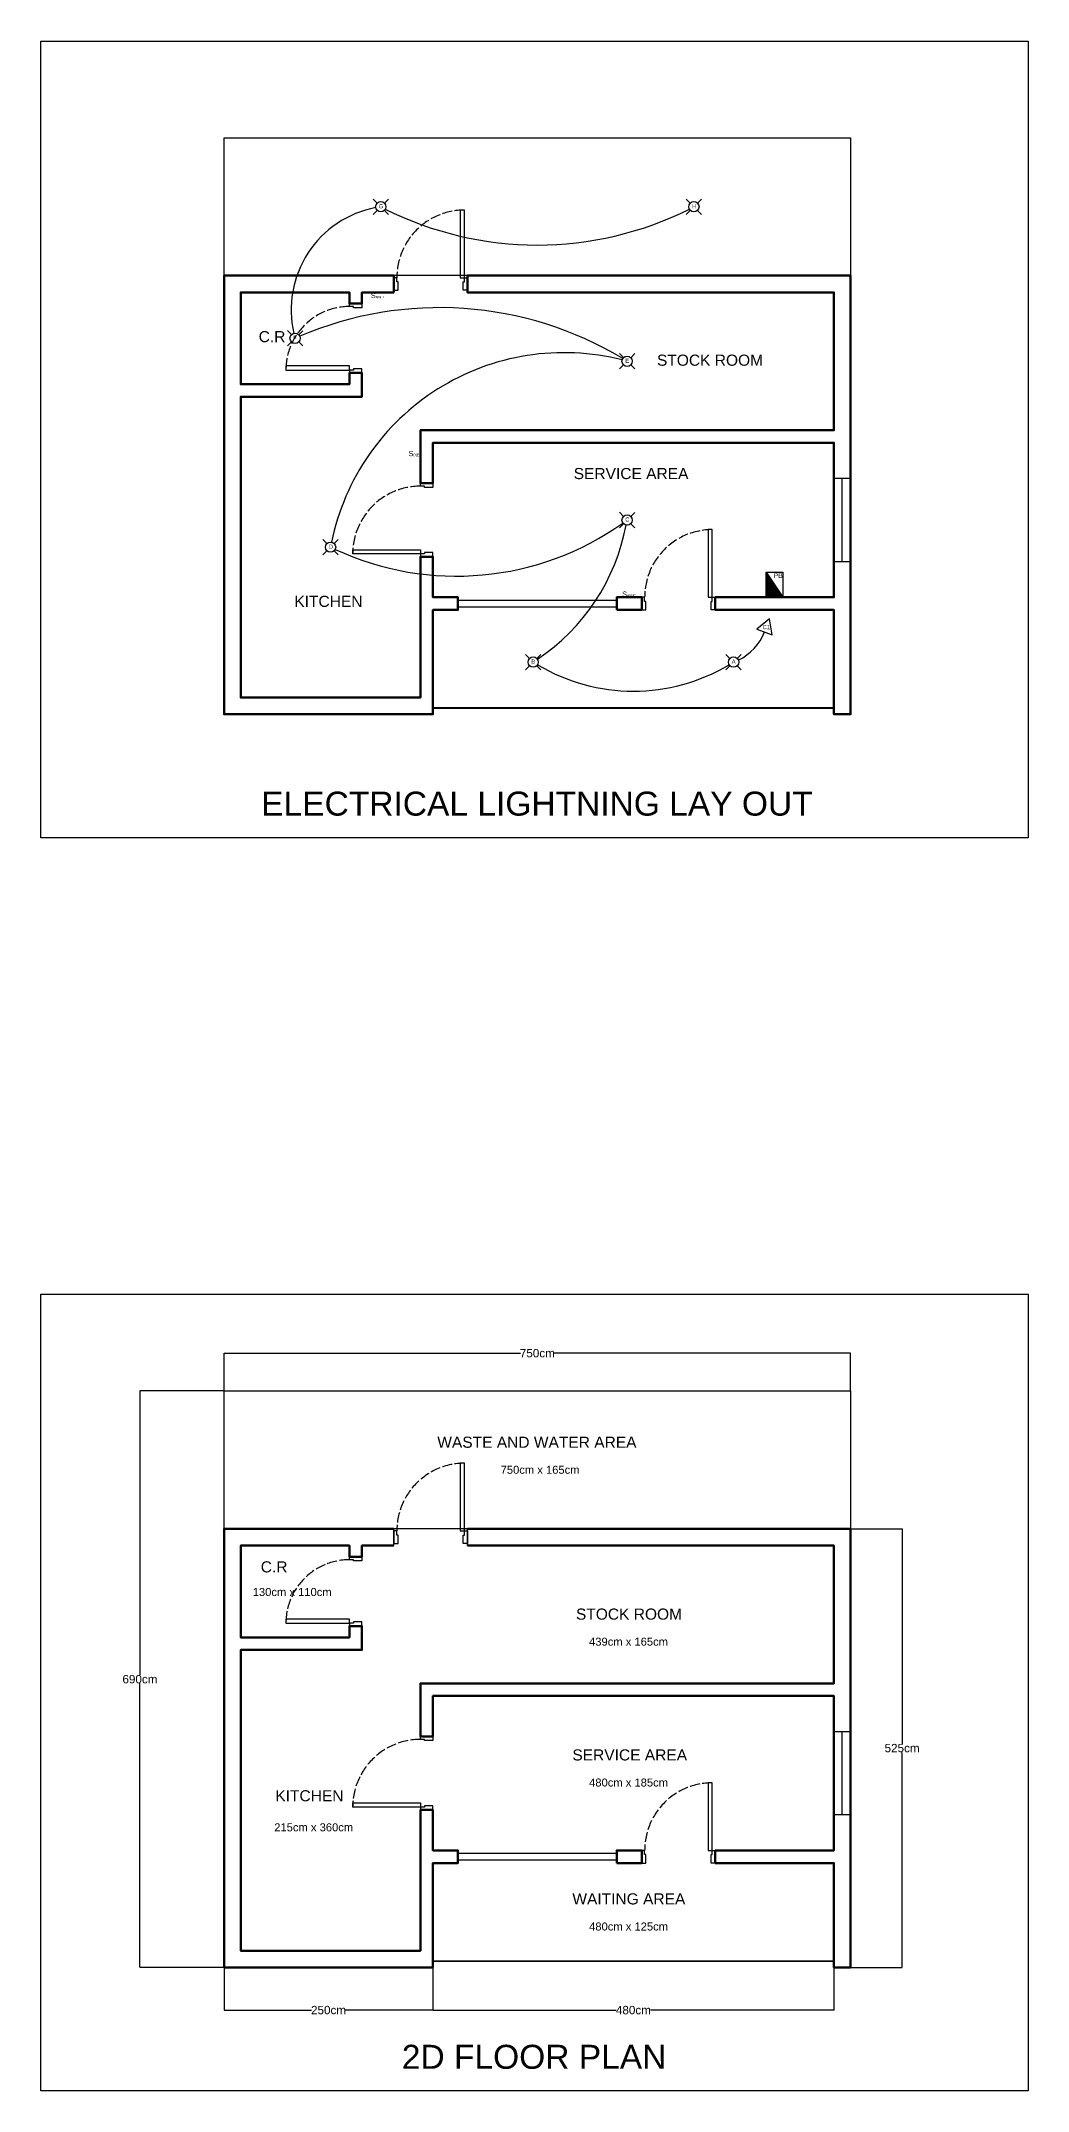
# Model space of a CAD drawing. Header units: centimetres. Extents: x 119643 to 134293, y 52287 to 57994.
# Drawn here: x 121471 to 122652, y 52418 to 54872 of the extents above; entities that cross this region are included whole.
import ezdxf

# ---------------------------------------------------------------- set-up
doc = ezdxf.new("R2010")
doc.units = ezdxf.units.CM
doc.linetypes.add('ACAD_ISO02W100', pattern=[15, 12, -3])
for name, color, linetype in [('doors', 3, 'Continuous'), ('elec light', 40, 'Continuous'), ('plastic2', 40, 'Continuous'), ('text', 2, 'Continuous')]:
    doc.layers.add(name, color=color, linetype=linetype)
doc.layers.add('wall', color=254, linetype='Continuous', lineweight=50)
doc.styles.get("Standard").update_dxf_attribs({"font": 'arial.ttf'})
doc.dimstyles.get("Standard").update_dxf_attribs({"dimtxt": 10, "dimasz": 0.18, "dimexe": 0.18, "dimexo": 0.0625, "dimgap": 0.09, "dimtad": 0, "dimtih": 1, "dimtoh": 1, "dimdec": 0, "dimzin": 0, "dimdsep": 46, "dimtxsty": 'Standard', "dimcen": 0.09, "dimadec": 0, "dimazin": 0, "dimtfac": 1, "dimtdec": 0, "dimtofl": 0, "dimtmove": 0, "dimatfit": 3, "dimfxl": 1, "dimtolj": 1, "dimtzin": 0, "dimarcsym": 0})

# ---------------------------------------------------------------- blocks, each defined once
blk = doc.blocks.new('*U1')
at = {"layer": 'elec light', "color": 0, "linetype": 'Continuous'}
blk.add_line((-3.4, 0), (3.4, 0), dxfattribs=at)
blk = doc.blocks.new('*U2')
at = {"layer": 'elec light', "color": 0, "linetype": 'ByBlock', "lineweight": -2, "transparency": 16777216}
for p, rotation in [((122059.8, 52637.8), 90), ((122050.2, 52628.2), 180), ((122059.8, 52618.6), 270)]:
    blk.add_blockref('*U1', p, dxfattribs=dict(at, rotation=rotation))
blk.add_blockref('*U1', (122069.3, 52628.2), dxfattribs=at)
blk = doc.blocks.new('*U3')
at = {"layer": 'elec light', "color": 0, "linetype": 'Continuous'}
blk.add_line((-3.4, 0), (3.4, 0), dxfattribs=at)
blk = doc.blocks.new('*U4')
at = {"layer": 'elec light', "color": 0, "linetype": 'ByBlock', "lineweight": -2, "transparency": 16777216}
for p, rotation in [((122059.8, 52637.8), 90), ((122050.2, 52628.2), 180), ((122059.8, 52618.6), 270)]:
    blk.add_blockref('*U3', p, dxfattribs=dict(at, rotation=rotation))
blk.add_blockref('*U3', (122069.3, 52628.2), dxfattribs=at)
blk = doc.blocks.new('*U5')
at = {"layer": 'elec light', "color": 0, "linetype": 'Continuous'}
blk.add_line((-3.4, 0), (3.4, 0), dxfattribs=at)
blk = doc.blocks.new('*U6')
at = {"layer": 'elec light', "color": 0, "linetype": 'ByBlock', "lineweight": -2, "transparency": 16777216}
for p, rotation in [((122059.8, 52637.8), 90), ((122050.2, 52628.2), 180), ((122059.8, 52618.6), 270)]:
    blk.add_blockref('*U5', p, dxfattribs=dict(at, rotation=rotation))
blk.add_blockref('*U5', (122069.3, 52628.2), dxfattribs=at)
blk = doc.blocks.new('*U7')
at = {"layer": 'elec light', "color": 0, "linetype": 'Continuous'}
blk.add_line((-3.4, 0), (3.4, 0), dxfattribs=at)
blk = doc.blocks.new('*U8')
at = {"layer": 'elec light', "color": 0, "linetype": 'ByBlock', "lineweight": -2, "transparency": 16777216}
for p, rotation in [((122059.8, 52637.8), 90), ((122050.2, 52628.2), 180), ((122059.8, 52618.6), 270)]:
    blk.add_blockref('*U7', p, dxfattribs=dict(at, rotation=rotation))
blk.add_blockref('*U7', (122069.3, 52628.2), dxfattribs=at)
blk = doc.blocks.new('*U11')
at = {"layer": 'elec light', "color": 0, "linetype": 'Continuous'}
blk.add_line((-3.4, 0), (3.4, 0), dxfattribs=at)
blk = doc.blocks.new('*U12')
at = {"layer": 'elec light', "color": 0, "linetype": 'ByBlock', "lineweight": -2, "transparency": 16777216}
for p, rotation in [((122059.8, 52637.8), 90), ((122050.2, 52628.2), 180), ((122059.8, 52618.6), 270)]:
    blk.add_blockref('*U11', p, dxfattribs=dict(at, rotation=rotation))
blk.add_blockref('*U11', (122069.3, 52628.2), dxfattribs=at)
blk = doc.blocks.new('*U13')
at = {"layer": 'elec light', "color": 0, "linetype": 'Continuous'}
blk.add_line((-3.4, 0), (3.4, 0), dxfattribs=at)
blk = doc.blocks.new('*U14')
at = {"layer": 'elec light', "color": 0, "linetype": 'ByBlock', "lineweight": -2, "transparency": 16777216}
for p, rotation in [((122059.8, 52637.8), 90), ((122050.2, 52628.2), 180), ((122059.8, 52618.6), 270)]:
    blk.add_blockref('*U13', p, dxfattribs=dict(at, rotation=rotation))
blk.add_blockref('*U13', (122069.3, 52628.2), dxfattribs=at)
blk = doc.blocks.new('*U15')
at = {"layer": 'elec light', "color": 0, "linetype": 'Continuous'}
blk.add_line((-3.4, 0), (3.4, 0), dxfattribs=at)
blk = doc.blocks.new('*U16')
at = {"layer": 'elec light', "color": 0, "linetype": 'ByBlock', "lineweight": -2, "transparency": 16777216}
for p, rotation in [((122059.8, 52637.8), 90), ((122050.2, 52628.2), 180), ((122059.8, 52618.6), 270)]:
    blk.add_blockref('*U15', p, dxfattribs=dict(at, rotation=rotation))
blk.add_blockref('*U15', (122069.3, 52628.2), dxfattribs=at)
blk = doc.blocks.new('*U17')
at = {"layer": 'elec light', "color": 0, "linetype": 'Continuous'}
blk.add_line((-3.4, 0), (3.4, 0), dxfattribs=at)
blk = doc.blocks.new('*U18')
at = {"layer": 'elec light', "color": 0, "linetype": 'ByBlock', "lineweight": -2, "transparency": 16777216}
for p, rotation in [((122059.8, 52637.8), 90), ((122050.2, 52628.2), 180), ((122059.8, 52618.6), 270)]:
    blk.add_blockref('*U17', p, dxfattribs=dict(at, rotation=rotation))
blk.add_blockref('*U17', (122069.3, 52628.2), dxfattribs=at)
blk = doc.blocks.new('*D20')
at = {"layer": 'Defpoints', "color": 0, "linetype": 'Continuous', "transparency": 16777216}
for p in [(122439.8, 53300.9), (122439.8, 53255.8), (121689.8, 53246.7)]:
    blk.add_point(p, dxfattribs=at)
at = {"layer": 'text', "color": 0, "linetype": 'Continuous', "lineweight": -2, "transparency": 16777216}
for p, q in [((121689.8, 53246.7), (121689.8, 53301)), ((121689.9, 53300.9), (122044.5, 53300.9)), ((122439.6, 53300.9), (122085, 53300.9)), ((122439.8, 53255.8), (122439.8, 53301))]:
    blk.add_line(p, q, dxfattribs=at)
at = {"layer": 'text', "color": 0, "linetype": 'Continuous', "transparency": 16777216}
for points in [[(121689.9, 53300.9), (121689.9, 53300.8), (121689.8, 53300.9)], [(122439.6, 53300.9), (122439.6, 53300.8), (122439.8, 53300.9)]]:
    blk.add_solid(points, dxfattribs=at)
at = {"layer": 'text', "color": 0, "linetype": 'Continuous', "transparency": 16777216, "insert": (122064.8, 53300.9), "char_height": 10, "attachment_point": 5}
blk.add_mtext('\\A1;750cm', dxfattribs=at)
blk = doc.blocks.new('*D21')
at = {"layer": 'Defpoints', "color": 0, "linetype": 'Continuous', "transparency": 16777216}
for p in [(122439.8, 53090.7), (122439.8, 52565.7), (122501.5, 52565.7)]:
    blk.add_point(p, dxfattribs=at)
at = {"layer": 'text', "color": 0, "linetype": 'Continuous', "lineweight": -2, "transparency": 16777216}
for p, q in [((122439.8, 53090.7), (122501.7, 53090.7)), ((122501.5, 53090.5), (122501.5, 52833.4)), ((122501.5, 52565.9), (122501.5, 52823)), ((122439.8, 52565.7), (122501.7, 52565.7))]:
    blk.add_line(p, q, dxfattribs=at)
at = {"layer": 'text', "color": 0, "linetype": 'Continuous', "transparency": 16777216}
for points in [[(122501.5, 53090.5), (122501.6, 53090.5), (122501.5, 53090.7)], [(122501.5, 52565.9), (122501.6, 52565.9), (122501.5, 52565.7)]]:
    blk.add_solid(points, dxfattribs=at)
at = {"layer": 'text', "color": 0, "linetype": 'Continuous', "transparency": 16777216, "insert": (122501.5, 52828.2), "char_height": 10, "attachment_point": 5}
blk.add_mtext('\\A1;525cm', dxfattribs=at)
blk = doc.blocks.new('*D22')
at = {"layer": 'Defpoints', "color": 0, "linetype": 'Continuous', "transparency": 16777216}
for p in [(121589, 53255.8), (121689.8, 53255.8), (121689.8, 52565.7)]:
    blk.add_point(p, dxfattribs=at)
at = {"layer": 'text', "color": 0, "linetype": 'Continuous', "lineweight": -2, "transparency": 16777216}
for p, q in [((121689.7, 53255.8), (121588.8, 53255.8)), ((121589, 53255.6), (121589, 52915.9)), ((121589, 52565.9), (121589, 52905.5)), ((121689.7, 52565.7), (121588.8, 52565.7))]:
    blk.add_line(p, q, dxfattribs=at)
at = {"layer": 'text', "color": 0, "linetype": 'Continuous', "transparency": 16777216}
for points in [[(121589, 53255.6), (121589, 53255.6), (121589, 53255.8)], [(121589, 52565.9), (121589, 52565.9), (121589, 52565.7)]]:
    blk.add_solid(points, dxfattribs=at)
at = {"layer": 'text', "color": 0, "linetype": 'Continuous', "transparency": 16777216, "insert": (121589, 52910.7), "char_height": 10, "attachment_point": 5}
blk.add_mtext('\\A1;690cm', dxfattribs=at)
blk = doc.blocks.new('*D23')
at = {"layer": 'Defpoints', "color": 0, "linetype": 'Continuous', "transparency": 16777216}
for p in [(121689.8, 52565.7), (121939.8, 52572.7), (121939.8, 52514.6)]:
    blk.add_point(p, dxfattribs=at)
at = {"layer": 'text', "color": 0, "linetype": 'Continuous', "lineweight": -2, "transparency": 16777216}
for p, q in [((121689.8, 52565.6), (121689.8, 52514.4)), ((121939.8, 52572.6), (121939.8, 52514.4)), ((121689.9, 52514.6), (121794.4, 52514.6)), ((121939.6, 52514.6), (121835.2, 52514.6))]:
    blk.add_line(p, q, dxfattribs=at)
at = {"layer": 'text', "color": 0, "linetype": 'Continuous', "transparency": 16777216}
for points in [[(121689.9, 52514.7), (121689.9, 52514.6), (121689.8, 52514.6)], [(121939.6, 52514.7), (121939.6, 52514.6), (121939.8, 52514.6)]]:
    blk.add_solid(points, dxfattribs=at)
at = {"layer": 'text', "color": 0, "linetype": 'Continuous', "transparency": 16777216, "insert": (121814.8, 52514.6), "char_height": 10, "attachment_point": 5}
blk.add_mtext('\\A1;250cm', dxfattribs=at)
blk = doc.blocks.new('*D24')
at = {"layer": 'Defpoints', "color": 0, "linetype": 'Continuous', "transparency": 16777216}
for p in [(121939.8, 52565.7), (122419.8, 52565.7), (121939.8, 52514.6)]:
    blk.add_point(p, dxfattribs=at)
at = {"layer": 'text', "color": 0, "linetype": 'Continuous', "lineweight": -2, "transparency": 16777216}
for p, q in [((121939.8, 52565.6), (121939.8, 52514.4)), ((122419.8, 52565.6), (122419.8, 52514.4)), ((121939.9, 52514.6), (122159.3, 52514.6)), ((122419.6, 52514.6), (122200.3, 52514.6))]:
    blk.add_line(p, q, dxfattribs=at)
at = {"layer": 'text', "color": 0, "linetype": 'Continuous', "transparency": 16777216}
for points in [[(121939.9, 52514.7), (121939.9, 52514.6), (121939.8, 52514.6)], [(122419.6, 52514.7), (122419.6, 52514.6), (122419.8, 52514.6)]]:
    blk.add_solid(points, dxfattribs=at)
at = {"layer": 'text', "color": 0, "linetype": 'Continuous', "transparency": 16777216, "insert": (122179.8, 52514.6), "char_height": 10, "attachment_point": 5}
blk.add_mtext('\\A1;480cm', dxfattribs=at)

msp = doc.modelspace()

# ---------------------------------------------------------------- hatches: boundary and pattern name
at = {"layer": 'elec light', "linetype": 'Continuous'}
h = msp.add_hatch(color=0, dxfattribs=at)
h.dxf.hatch_style = 1
h.paths.add_polyline_path([(122338.768, 54235.696), (122338.768, 54205.696), (122358.768, 54205.696)])

# ---------------------------------------------------------------- linework, layer by layer
at = {"linetype": 'Continuous'}
for p, q in [((122429.768, 54248.196, 91), (122429.768, 54348.196, 91)), ((122429.768, 52748.196, 91), (122429.768, 52848.196, 91))]:
    msp.add_line(p, q, dxfattribs=at)
for points in [[(121470.527, 54871.575), (122652.23, 54871.575), (122652.23, 53917.8), (121470.527, 53917.8)], [(121470.527, 53371.575), (122652.23, 53371.575), (122652.23, 52417.8), (121470.527, 52417.8)]]:
    msp.add_lwpolyline(points, close=True, dxfattribs=at)
at = {"color": 0, "linetype": 'Continuous'}
for points in [[(122439.768, 54590.696), (121689.768, 54590.696), (121689.768, 54755.777), (122439.768, 54755.777), (122439.768, 54590.696), (121981.056, 54590.696)], [(122439.768, 53090.696), (121689.768, 53090.696), (121689.768, 53255.777), (122439.768, 53255.777), (122439.768, 53090.696), (121981.056, 53090.696)]]:
    msp.add_lwpolyline(points, dxfattribs=at)
at = {"linetype": 'Continuous', "elevation": 91}
for points in [[(122419.768, 54348.196), (122439.768, 54348.196), (122439.768, 54248.196), (122419.768, 54248.196)], [(122419.768, 52848.196), (122439.768, 52848.196), (122439.768, 52748.196), (122419.768, 52748.196)]]:
    msp.add_lwpolyline(points, close=True, dxfattribs=at)
at = {"layer": 'doors'}
for points in [[(121972.556, 54588.196), (121977.556, 54588.196), (121977.556, 54669.196), (121972.556, 54669.196)], [(121896.556, 54583.196), (121896.556, 54588.196), (121893.056, 54588.196), (121893.056, 54573.196), (121898.056, 54573.196), (121898.056, 54583.196)], [(121977.556, 54583.196), (121977.556, 54588.196), (121981.056, 54588.196), (121981.056, 54573.196), (121976.056, 54573.196), (121976.056, 54583.196)], [(121844.768, 54553.696), (121839.768, 54553.696), (121839.768, 54557.196), (121854.768, 54557.196), (121854.768, 54552.196), (121844.768, 54552.196)], [(121839.768, 54482.696), (121763.768, 54482.696), (121763.768, 54477.696), (121839.768, 54477.696)], [(121844.768, 54477.696), (121839.768, 54477.696), (121839.768, 54474.196), (121854.768, 54474.196), (121854.768, 54479.196), (121844.768, 54479.196)], [(121929.768, 54338.696), (121924.768, 54338.696), (121924.768, 54342.196), (121939.768, 54342.196), (121939.768, 54337.196), (121929.768, 54337.196)], [(122269.268, 54205.696), (122274.268, 54205.696), (122274.268, 54286.696), (122269.268, 54286.696)], [(121924.768, 54262.696), (121924.768, 54257.696), (121843.768, 54257.696), (121843.768, 54262.696)], [(121929.768, 54257.696), (121924.768, 54257.696), (121924.768, 54254.196), (121939.768, 54254.196), (121939.768, 54259.196), (121929.768, 54259.196)], [(122193.268, 54200.696), (122193.268, 54205.696), (122189.768, 54205.696), (122189.768, 54190.696), (122194.768, 54190.696), (122194.768, 54200.696)], [(122274.268, 54200.696), (122274.268, 54205.696), (122277.768, 54205.696), (122277.768, 54190.696), (122272.768, 54190.696), (122272.768, 54200.696)], [(121972.556, 53088.196), (121977.556, 53088.196), (121977.556, 53169.196), (121972.556, 53169.196)], [(121896.556, 53083.196), (121896.556, 53088.196), (121893.056, 53088.196), (121893.056, 53073.196), (121898.056, 53073.196), (121898.056, 53083.196)], [(121977.556, 53083.196), (121977.556, 53088.196), (121981.056, 53088.196), (121981.056, 53073.196), (121976.056, 53073.196), (121976.056, 53083.196)], [(121844.768, 53053.696), (121839.768, 53053.696), (121839.768, 53057.196), (121854.768, 53057.196), (121854.768, 53052.196), (121844.768, 53052.196)], [(121839.768, 52982.696), (121763.768, 52982.696), (121763.768, 52977.696), (121839.768, 52977.696)], [(121844.768, 52977.696), (121839.768, 52977.696), (121839.768, 52974.196), (121854.768, 52974.196), (121854.768, 52979.196), (121844.768, 52979.196)], [(121929.768, 52838.696), (121924.768, 52838.696), (121924.768, 52842.196), (121939.768, 52842.196), (121939.768, 52837.196), (121929.768, 52837.196)], [(122269.268, 52705.696), (122274.268, 52705.696), (122274.268, 52786.696), (122269.268, 52786.696)], [(121924.768, 52762.696), (121924.768, 52757.696), (121843.768, 52757.696), (121843.768, 52762.696)], [(121929.768, 52757.696), (121924.768, 52757.696), (121924.768, 52754.196), (121939.768, 52754.196), (121939.768, 52759.196), (121929.768, 52759.196)], [(122193.268, 52700.696), (122193.268, 52705.696), (122189.768, 52705.696), (122189.768, 52690.696), (122194.768, 52690.696), (122194.768, 52700.696)], [(122274.268, 52700.696), (122274.268, 52705.696), (122277.768, 52705.696), (122277.768, 52690.696), (122272.768, 52690.696), (122272.768, 52700.696)]]:
    msp.add_lwpolyline(points, close=True, dxfattribs=at)
at = {"layer": 'doors', "linetype": 'Continuous'}
for points in [[(121969.578, 54194.446), (122159.768, 54194.446), (122159.768, 54201.946), (121969.578, 54201.946)], [(121969.578, 52694.446), (122159.768, 52694.446), (122159.768, 52701.946), (121969.578, 52701.946)]]:
    msp.add_lwpolyline(points, close=True, dxfattribs=at)
at = {"layer": 'doors', "color": 0, "linetype": 'Continuous'}
for points in [[(121939.768, 54073.696), (122419.768, 54073.696), (122419.768, 54072.696), (121939.768, 54072.696)], [(121939.768, 52573.696), (122419.768, 52573.696), (122419.768, 52572.696), (121939.768, 52572.696)]]:
    msp.add_lwpolyline(points, close=True, dxfattribs=at)
at = {"layer": 'doors', "linetype": 'ACAD_ISO02W100'}
for centre, radius in [((121977.556, 54588.196), 81), ((121839.768, 54477.696), 76), ((121924.768, 54257.696), 81), ((122274.268, 54205.696), 81), ((121977.556, 53088.196), 81), ((121839.768, 52977.696), 76), ((121924.768, 52757.696), 81), ((122274.268, 52705.696), 81)]:
    msp.add_arc(centre, radius, 90, 180, dxfattribs=at)
at = {"layer": 'elec light', "color": 0, "linetype": 'Continuous'}
msp.add_line((122338.768, 54235.696), (122358.768, 54205.696), dxfattribs=at)
for points in [[(122358.768, 54205.696), (122338.768, 54205.696), (122338.768, 54235.696), (122358.768, 54235.696)], [(122345.866, 54160.731), (122342.845, 54179.918), (122327.739, 54167.708)]]:
    msp.add_lwpolyline(points, close=True, dxfattribs=at)
at = {"layer": 'elec light', "linetype": 'Continuous'}
for centre in [(121877.268, 54673.236), (122252.268, 54673.236), (121774.768, 54515.696), (122172.268, 54488.196), (122172.268, 54298.196, 91), (121817.268, 54265.696), (122059.768, 54128.196), (122299.768, 54128.196)]:
    msp.add_circle(centre, 6.133, dxfattribs=at)
at = {"layer": 'elec light', "color": 0, "linetype": 'Continuous'}
for centre, radius, start, end in [((121894.702, 54549.778), 124.683, 100.856622, 193.045252), ((122064.768, 55033.36), 406.012, 243.361599, 296.638401), ((121947.597, 54127.26), 425.149, 58.925552, 113.159342), ((122096.472, 54214.677), 283.826, 75.74922, 168.406507), ((121967.869, 54575.772), 344.714, 245.114118, 305.347496), ((121925.462, 54339.299, 91), 250.206, 303.869533, 349.140098), ((122277.856, 54187.771), 63.478, 295.732259, 338.220831), ((122179.768, 54317.672), 224.279, 239.219776, 300.780224)]:
    msp.add_arc(centre, radius, start, end, dxfattribs=at)
at = {"layer": 'plastic2', "color": 0, "linetype": 'Continuous'}
for p, q in [((121893.056, 53070.696), (121893.056, 53090.696)), ((121981.056, 53070.696), (121981.056, 53090.696))]:
    msp.add_line(p, q, dxfattribs=at)
at = {"layer": 'wall', "color": 0, "linetype": 'Continuous'}
msp.add_lwpolyline([(121893.056, 54570.696), (121854.768, 54570.696), (121854.768, 54557.196), (121839.768, 54557.196), (121839.768, 54570.696), (121709.768, 54570.696), (121709.768, 54460.696), (121839.768, 54460.696), (121839.768, 54474.196), (121854.768, 54474.196), (121854.768, 54445.696), (121709.768, 54445.696), (121709.768, 54085.696), (121924.768, 54085.696), (121924.768, 54254.196), (121939.768, 54254.196), (121939.768, 54205.696), (121969.768, 54205.696), (121969.768, 54190.696), (121939.768, 54190.696), (121939.768, 54065.696), (121689.768, 54065.696), (121689.768, 54590.696), (121893.056, 54590.696)], close=True, dxfattribs=at)
msp.add_lwpolyline([(122419.768, 54230.696), (122419.768, 54390.696), (121939.768, 54390.696), (121939.768, 54342.196), (121924.768, 54342.196), (121924.768, 54405.696), (122419.768, 54405.696), (122419.768, 54570.696), (121981.056, 54570.696), (121981.056, 54590.696), (122439.768, 54590.696), (122439.768, 54065.696), (122419.768, 54065.696), (122419.768, 54190.696), (122277.768, 54190.696), (122277.768, 54205.696), (122419.768, 54205.696), (122419.768, 54230.696), (122419.768, 54261.973)], dxfattribs=at)
at = {"layer": 'wall', "linetype": 'Continuous'}
for points in [[(122159.768, 54190.696), (122189.768, 54190.696), (122189.768, 54205.696), (122159.768, 54205.696)], [(122159.768, 52690.696), (122189.768, 52690.696), (122189.768, 52705.696), (122159.768, 52705.696)]]:
    msp.add_lwpolyline(points, close=True, dxfattribs=at)
for points in [[(121893.056, 53070.696), (121854.768, 53070.696), (121854.768, 53057.196), (121839.768, 53057.196), (121839.768, 53070.696), (121709.768, 53070.696), (121709.768, 52960.696), (121839.768, 52960.696), (121839.768, 52974.196), (121854.768, 52974.196), (121854.768, 52945.696), (121709.768, 52945.696), (121709.768, 52585.696), (121924.768, 52585.696), (121924.768, 52754.196), (121939.768, 52754.196), (121939.768, 52705.696), (121969.768, 52705.696), (121969.768, 52690.696), (121939.768, 52690.696), (121939.768, 52565.696), (121689.768, 52565.696), (121689.768, 53090.696), (121893.056, 53090.696)], [(121981.056, 53090.696), (122439.768, 53090.696), (122439.768, 52565.696), (122419.768, 52565.696), (122419.768, 52690.696), (122277.768, 52690.696), (122277.768, 52705.696), (122419.768, 52705.696), (122419.768, 52730.696), (122419.768, 52761.973)], [(122419.768, 52730.696), (122419.768, 52890.696), (121939.768, 52890.696), (121939.768, 52842.196), (121924.768, 52842.196), (121924.768, 52905.696), (122419.768, 52905.696), (122419.768, 53070.696), (121981.056, 53070.696)]]:
    msp.add_lwpolyline(points, dxfattribs=at)

# ---------------------------------------------------------------- block references
at = {"layer": 'elec light', "linetype": 'Continuous', "rotation": 45}
for name, p in [('*U12', (72781.732, -68849.808)), ('*U14', (73156.732, -68849.808)), ('*U8', (72679.232, -69007.348)), ('*U16', (73076.732, -69034.848)), ('*U18', (73076.732, -69224.848, 91)), ('*U6', (72721.732, -69257.348)), ('*U2', (72964.232, -69394.848)), ('*U4', (73204.232, -69394.848))]:
    msp.add_blockref(name, p, dxfattribs=at)

# ---------------------------------------------------------------- texts
at = {"linetype": 'Continuous', "char_height": 28.73654, "attachment_point": 1}
for s, insert in [('ELECTRICAL LIGHTNING LAY OUT', (121734.2, 53973.093)), ('2D FLOOR PLAN', (121902.519, 52473.093))]:
    msp.add_mtext_dynamic_manual_height_columns(s, width=2258.19711, gutter_width=143.683, heights=[0], dxfattribs=dict(at, insert=insert))
at = {"layer": 'elec light', "color": 0, "linetype": 'Continuous'}
for s, height, p in [('G', 5, (121875.012, 54671.326)), ('H', 5, (122250.012, 54671.326)), ('F', 5, (121772.512, 54513.785)), ('E', 5, (122170.012, 54486.285)), ('C', 5, (122170.012, 54296.285, 91)), ('D', 5, (121815.012, 54263.785)), ('PB', 5.7404, (122347.829, 54228.786)), ('C1', 5, (122334.389, 54167.542)), ('B', 5, (122057.512, 54126.285)), ('A', 5, (122297.512, 54126.285))]:
    msp.add_text(s, height=height, dxfattribs=at).set_placement(p)
at = {"layer": 'elec light', "color": 0, "linetype": 'Continuous', "char_height": 6.25, "attachment_point": 1}
for s, insert in [('S{\\H0.4x;F|G|H}', (121865.473, 54570.076)), ('S{\\H0.48x;D|E}', (121910.575, 54380.878)), ('S{\\H0.48x;A|B|C}', (122166.329, 54212.628))]:
    msp.add_mtext_dynamic_manual_height_columns(s, width=18.75, gutter_width=31.25, heights=[0], dxfattribs=dict(at, insert=insert))
at = {"layer": 'text', "linetype": 'Continuous'}
for s, height, p in [('C.R', 13.3054, (121731.142, 54511.058)), ('STOCK ROOM', 13.3054, (122208.015, 54482.874)), ('SERVICE AREA', 13.30543, (122108.314, 54347.179)), ('KITCHEN', 13.3054, (121773.83, 54194.195)), ('WASTE AND WATER AREA', 13.30543, (121944.993, 53187.716)), ('750cm x 165cm', 9.57991, (122020.841, 53156.591)), ('C.R', 13.3054, (121733.635, 53038.528)), ('130cm x 110cm', 9.57991, (121724.028, 53010.284)), ('STOCK ROOM', 13.3054, (122111.017, 52981.986)), ('439cm x 165cm', 9.57991, (122126.708, 52950.86)), ('SERVICE AREA', 13.30543, (122106.716, 52813.437)), ('480cm x 185cm', 9.57991, (122126.768, 52782.237)), ('KITCHEN', 13.3054, (121751.105, 52764.54)), ('215cm x 360cm', 9.57991, (121749.819, 52728.651)), ('WAITING AREA', 13.30543, (122106.716, 52641.111)), ('480cm x 125cm', 9.57991, (122126.768, 52609.911))]:
    msp.add_text(s, height=height, dxfattribs=at).set_placement(p)

# ---------------------------------------------------------------- dimensions: what is measured, and where the dimension line sits
for base, p1, p2, picture, middle in [((122439.768, 53300.851), (121689.768, 53246.661), (122439.768, 53255.777), '*D20', (122064.768, 53300.851)), ((121939.768, 52514.621), (121689.768, 52565.696), (121939.768, 52572.696), '*D23', (121814.768, 52514.621)), ((121939.768, 52514.621), (122419.768, 52565.696), (121939.768, 52565.696), '*D24', (122179.768, 52514.621))]:
    dim = msp.add_linear_dim(base=base, p1=p1, p2=p2, dimstyle='Standard', override={"dimpost": 'cm'}, dxfattribs=at)
    dim.commit()
    dim.dimension.update_dxf_attribs({"geometry": picture, "text_midpoint": middle})
for base, p1, p2, picture, middle in [((121589.004, 53255.777), (121689.768, 52565.696), (121689.768, 53255.777), '*D22', (121589.004, 52910.736)), ((122501.526, 52565.696), (122439.768, 53090.696), (122439.768, 52565.696), '*D21', (122501.526, 52828.196))]:
    dim = msp.add_linear_dim(base=base, p1=p1, p2=p2, angle=90, dimstyle='Standard', override={"dimpost": 'cm'}, dxfattribs=at)
    dim.commit()
    dim.dimension.update_dxf_attribs({"geometry": picture, "text_midpoint": middle})

doc.saveas('drawing.dxf')
